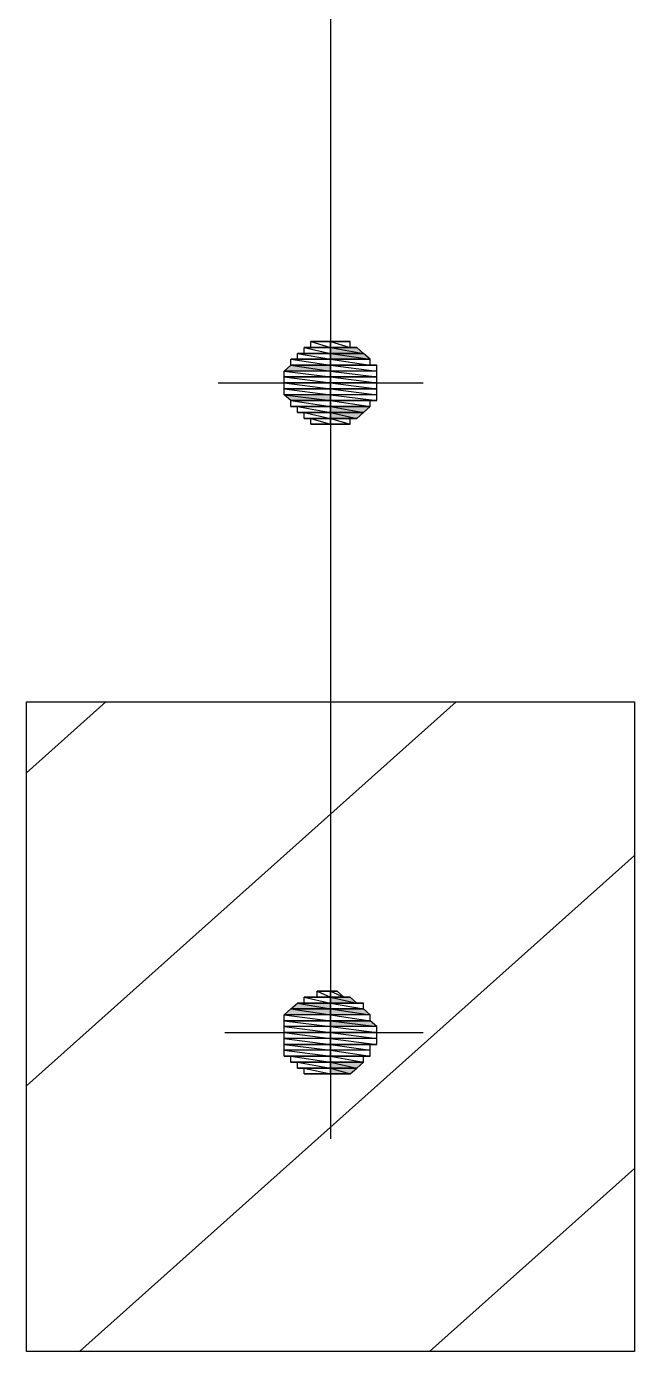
# Model space of a CAD drawing. Header units: millimetres. Extents: x -222 to 619, y -24 to 570.
# Drawn here: x 343.58 to 347.33, y -1.17 to 7 of the extents above; entities that cross this region are included whole.
import ezdxf

# ---------------------------------------------------------------- set-up
doc = ezdxf.new("R2010")
doc.units = ezdxf.units.MM

# ---------------------------------------------------------------- blocks, each defined once
blk = doc.blocks.new('0_TCM_4503_AIVD_AD_NOTE_BLOCK-43704914-58349')
at = {"linetype": 'Continuous'}
for points in [[(345.4574, 5.021), (345.6611, 4.9846), (345.6203, 5.021)], [(345.4574, 4.9846), (345.6611, 4.9846), (345.4574, 5.021)], [(345.4574, 4.9846), (345.7018, 4.9482), (345.6611, 4.9846)], [(345.4574, 4.9482), (345.7018, 4.9482), (345.4574, 4.9846)], [(345.1721, 4.8754), (345.4574, 4.8754), (345.2129, 4.9118)], [(345.2129, 4.9118), (345.4574, 4.8754), (345.4574, 4.9118)], [(345.1721, 4.7299), (345.4574, 4.6935), (345.4574, 4.7299)], [(345.2129, 4.6935), (345.4574, 4.6935), (345.1721, 4.7299)], [(345.4574, 4.6571), (345.6611, 4.6207), (345.7018, 4.6571)], [(345.4574, 4.6207), (345.6611, 4.6207), (345.4574, 4.6571)], [(345.4574, 4.6207), (345.6203, 4.5843), (345.6611, 4.6207)], [(345.4574, 4.5843), (345.6203, 4.5843), (345.4574, 4.6207)], [(345.2129, 0.9454), (345.4574, 0.9454), (345.2536, 0.9818)], [(345.2536, 0.9818), (345.4574, 0.9454), (345.4574, 0.9818)], [(345.4574, 1.0182), (345.6203, 0.9818), (345.5796, 1.0182)], [(345.4574, 0.9818), (345.6203, 0.9818), (345.4574, 1.0182)], [(345.1721, 0.909), (345.4574, 0.909), (345.2129, 0.9454)], [(345.2129, 0.9454), (345.4574, 0.909), (345.4574, 0.9454)], [(345.4574, 0.9454), (345.7018, 0.909), (345.6611, 0.9454)], [(345.4574, 0.909), (345.7018, 0.909), (345.4574, 0.9454)], [(345.4574, 0.8726), (345.7426, 0.8363), (345.7018, 0.8726)], [(345.4574, 0.8363), (345.7426, 0.8363), (345.4574, 0.8726)], [(345.4574, 0.6179), (345.6203, 0.5815), (345.6611, 0.6179)], [(345.4574, 0.5815), (345.6203, 0.5815), (345.4574, 0.6179)], [(345.4574, 0.5815), (345.5796, 0.5451), (345.6203, 0.5815)], [(345.4574, 0.5451), (345.5796, 0.5451), (345.4574, 0.5815)]]:
    blk.add_hatch(color=7, dxfattribs=at).paths.add_polyline_path(points)
at = {"color": 7, "linetype": 'Continuous'}
for p, q in [((345.4574, 13.4633), (345.4574, 0.1449)), ((345.2944, 4.9846), (345.2536, 4.9846)), ((345.2536, 4.9846), (345.4574, 4.9846)), ((345.4574, 4.9846), (345.2536, 4.9846)), ((345.2536, 4.9846), (345.4574, 4.9482)), ((345.2536, 4.9846), (345.4574, 4.9482)), ((345.2536, 4.9482), (345.2536, 4.9846)), ((345.3351, 5.021), (345.2944, 5.021)), ((345.2944, 5.021), (345.4574, 5.021)), ((345.4574, 5.021), (345.2944, 5.021)), ((345.2944, 5.021), (345.4574, 4.9846)), ((345.2944, 5.021), (345.4574, 4.9846)), ((345.2944, 4.9846), (345.2944, 5.021)), ((345.4574, 4.9846), (345.2944, 4.9846)), ((345.4574, 4.9846), (345.2944, 4.9846)), ((345.2944, 4.9846), (345.4574, 4.9846)), ((345.4574, 4.9846), (345.2944, 4.9846)), ((345.4574, 5.0574), (345.3351, 5.0574)), ((345.3351, 5.0574), (345.3759, 5.0574)), ((345.4574, 5.0574), (345.3351, 5.0574)), ((345.3351, 5.0574), (345.4574, 5.021)), ((345.3351, 5.0574), (345.4574, 5.021)), ((345.3351, 5.021), (345.3351, 5.0574)), ((345.4574, 5.021), (345.3351, 5.021)), ((345.4574, 5.021), (345.3351, 5.021)), ((345.3351, 5.021), (345.4574, 5.021)), ((345.4574, 5.021), (345.3351, 5.021)), ((345.4166, 5.0574), (345.3759, 5.0574)), ((345.3759, 5.0574), (345.4574, 5.0574)), ((345.4574, 5.0574), (345.3759, 5.0574)), ((345.3759, 5.0574), (345.4574, 5.0574)), ((345.3759, 5.0574), (345.4574, 5.0574)), ((345.4166, 5.0574), (345.4574, 5.0574)), ((345.4574, 5.0574), (345.4166, 5.0574)), ((345.4166, 5.0574), (345.4574, 5.0574)), ((345.4574, 5.0574), (345.4166, 5.0574)), ((345.4574, 5.0574), (345.4166, 5.0574)), ((345.4166, 5.0574), (345.4574, 5.0574)), ((345.4574, 5.0574), (345.4166, 5.0574)), ((345.4166, 5.0574), (345.4574, 5.0574)), ((345.4574, 5.0574), (345.4166, 5.0574)), ((345.4574, 5.0574), (345.4981, 5.0574)), ((345.4981, 5.0574), (345.4574, 5.0574)), ((345.5389, 5.0574), (345.4574, 5.0574)), ((345.4574, 5.0574), (345.5389, 5.0574)), ((345.4574, 5.0574), (345.5389, 5.0574)), ((345.5389, 5.0574), (345.4574, 5.0574)), ((345.5389, 5.0574), (345.4574, 5.0574)), ((345.4574, 5.0574), (345.5389, 5.0574)), ((345.5389, 5.0574), (345.4574, 5.0574)), ((345.4574, 5.0574), (345.4981, 5.0574)), ((345.5796, 5.0574), (345.4574, 5.0574)), ((345.4574, 5.0574), (345.5796, 5.0574)), ((345.5796, 5.0574), (345.4574, 5.0574)), ((345.4574, 5.0574), (345.5389, 5.0574)), ((345.5796, 5.0574), (345.4574, 5.0574)), ((345.4574, 5.0574), (345.5796, 5.021)), ((345.4574, 5.0574), (345.5796, 5.021)), ((345.4574, 5.021), (345.4574, 5.0574)), ((345.4574, 5.021), (345.4574, 5.0574)), ((345.5796, 5.021), (345.4574, 5.021)), ((345.6203, 5.021), (345.4574, 5.021)), ((345.4574, 5.021), (345.6203, 5.021)), ((345.6203, 5.021), (345.4574, 5.021)), ((345.4574, 5.021), (345.5796, 5.021)), ((345.6203, 5.021), (345.4574, 5.021)), ((345.4574, 5.021), (345.6611, 4.9846)), ((345.4574, 5.021), (345.6611, 4.9846)), ((345.4574, 4.9846), (345.4574, 5.021)), ((345.4574, 4.9846), (345.4574, 5.021)), ((345.6611, 4.9846), (345.4574, 4.9846)), ((345.6611, 4.9846), (345.4574, 4.9846)), ((345.4574, 4.9846), (345.6611, 4.9846)), ((345.4574, 4.9846), (345.6611, 4.9846)), ((345.6611, 4.9846), (345.4574, 4.9846)), ((345.6611, 4.9846), (345.4574, 4.9846)), ((345.4574, 4.9846), (345.7018, 4.9482)), ((345.4574, 4.9846), (345.7018, 4.9482)), ((345.4574, 4.9482), (345.4574, 4.9846)), ((345.4574, 4.9482), (345.4574, 4.9846)), ((345.4981, 5.0574), (345.5389, 5.0574)), ((345.5389, 5.0574), (345.5796, 5.0574)), ((345.5796, 5.021), (345.5796, 5.0574)), ((345.5796, 5.021), (345.6203, 5.021)), ((345.6611, 4.9846), (345.6203, 5.021)), ((345.7018, 4.9482), (345.6611, 4.9846)), ((345.1721, 4.8754), (345.2129, 4.9118)), ((345.2536, 4.9482), (345.2129, 4.9482)), ((345.2129, 4.9482), (345.4574, 4.9482)), ((345.4574, 4.9482), (345.2129, 4.9482)), ((345.2129, 4.9482), (345.4574, 4.9118)), ((345.2129, 4.9482), (345.4574, 4.9118)), ((345.2129, 4.9118), (345.2129, 4.9482)), ((345.4574, 4.9118), (345.2129, 4.9118)), ((345.4574, 4.9118), (345.2129, 4.9118)), ((345.2129, 4.9118), (345.4574, 4.9118)), ((345.2129, 4.9118), (345.4574, 4.9118)), ((345.4574, 4.9118), (345.2129, 4.9118)), ((345.4574, 4.9118), (345.2129, 4.9118)), ((345.2129, 4.9118), (345.4574, 4.8754)), ((345.2129, 4.9118), (345.4574, 4.8754)), ((345.4574, 4.9482), (345.2536, 4.9482)), ((345.4574, 4.9482), (345.2536, 4.9482)), ((345.2536, 4.9482), (345.4574, 4.9482)), ((345.4574, 4.9482), (345.2536, 4.9482)), ((345.7018, 4.9482), (345.4574, 4.9482)), ((345.7018, 4.9482), (345.4574, 4.9482)), ((345.4574, 4.9482), (345.7018, 4.9482)), ((345.4574, 4.9482), (345.7018, 4.9482)), ((345.7018, 4.9482), (345.4574, 4.9482)), ((345.7018, 4.9482), (345.4574, 4.9482)), ((345.4574, 4.9482), (345.7018, 4.9118)), ((345.4574, 4.9482), (345.7018, 4.9118)), ((345.4574, 4.9118), (345.4574, 4.9482)), ((345.4574, 4.9118), (345.4574, 4.9482)), ((345.7018, 4.9118), (345.4574, 4.9118)), ((345.7426, 4.9118), (345.4574, 4.9118)), ((345.4574, 4.9118), (345.7426, 4.9118)), ((345.7426, 4.9118), (345.4574, 4.9118)), ((345.4574, 4.9118), (345.7018, 4.9118)), ((345.7426, 4.9118), (345.4574, 4.9118)), ((345.4574, 4.9118), (345.7426, 4.8754)), ((345.4574, 4.9118), (345.7426, 4.8754)), ((345.4574, 4.8754), (345.4574, 4.9118)), ((345.4574, 4.8754), (345.4574, 4.9118)), ((345.7018, 4.9118), (345.7018, 4.9482)), ((345.7018, 4.9118), (345.7426, 4.9118)), ((345.7426, 4.8754), (345.7426, 4.9118)), ((345.4574, 4.8754), (345.1721, 4.8754)), ((345.4574, 4.8754), (345.1721, 4.8754)), ((345.1721, 4.8754), (345.4574, 4.8391)), ((345.1721, 4.8754), (345.4574, 4.8391)), ((345.1721, 4.8391), (345.1721, 4.8754)), ((345.4574, 4.8391), (345.1721, 4.8391)), ((345.1721, 4.8391), (345.4574, 4.8027)), ((345.1721, 4.8391), (345.4574, 4.8027)), ((345.1721, 4.8027), (345.1721, 4.8391)), ((345.4574, 4.8391), (345.1721, 4.8391)), ((345.4574, 4.8391), (345.1721, 4.8391)), ((345.1721, 4.8391), (345.4574, 4.8391)), ((345.1721, 4.8391), (345.4574, 4.8391)), ((345.4574, 4.8391), (345.1721, 4.8391)), ((345.7426, 4.8754), (345.4574, 4.8754)), ((345.7426, 4.8754), (345.4574, 4.8754)), ((345.4574, 4.8754), (345.7426, 4.8391)), ((345.4574, 4.8754), (345.7426, 4.8391)), ((345.4574, 4.8391), (345.4574, 4.8754)), ((345.4574, 4.8391), (345.4574, 4.8754)), ((345.4574, 4.8027), (345.4574, 4.8391)), ((345.7426, 4.8391), (345.4574, 4.8391)), ((345.7426, 4.8391), (345.4574, 4.8391)), ((345.4574, 4.8391), (345.7426, 4.8391)), ((345.4574, 4.8391), (345.7426, 4.8391)), ((345.7426, 4.8391), (345.4574, 4.8391)), ((345.7426, 4.8391), (345.4574, 4.8391)), ((345.4574, 4.8391), (345.7426, 4.8027)), ((345.4574, 4.8391), (345.7426, 4.8027)), ((345.4574, 4.8027), (345.4574, 4.8391)), ((345.7426, 4.8391), (345.7426, 4.8754)), ((345.7426, 4.8027), (345.7426, 4.8391)), ((344.7647, 4.8027), (346.0278, 4.8027)), ((345.4574, 4.8027), (345.1721, 4.8027)), ((345.4574, 4.8027), (345.1721, 4.8027)), ((345.1721, 4.8027), (345.4574, 4.7663)), ((345.1721, 4.8027), (345.4574, 4.7663)), ((345.1721, 4.7663), (345.1721, 4.8027)), ((345.4574, 4.7663), (345.1721, 4.7663)), ((345.4574, 4.7663), (345.1721, 4.7663)), ((345.1721, 4.7663), (345.4574, 4.7663)), ((345.1721, 4.7663), (345.4574, 4.7663)), ((345.4574, 4.7663), (345.1721, 4.7663)), ((345.4574, 4.7663), (345.1721, 4.7663)), ((345.1721, 4.7663), (345.4574, 4.7299)), ((345.1721, 4.7663), (345.4574, 4.7299)), ((345.1721, 4.7299), (345.1721, 4.7663)), ((345.4574, 4.7663), (345.4574, 4.8027)), ((345.7426, 4.8027), (345.4574, 4.8027)), ((345.7426, 4.8027), (345.4574, 4.8027)), ((345.4574, 4.8027), (345.7426, 4.7663)), ((345.4574, 4.8027), (345.7426, 4.7663)), ((345.4574, 4.7663), (345.4574, 4.8027)), ((345.4574, 4.7299), (345.4574, 4.7663)), ((345.7426, 4.7663), (345.4574, 4.7663)), ((345.7426, 4.7663), (345.4574, 4.7663)), ((345.4574, 4.7663), (345.7426, 4.7663)), ((345.4574, 4.7663), (345.7426, 4.7663)), ((345.7426, 4.7663), (345.4574, 4.7663)), ((345.7426, 4.7663), (345.4574, 4.7663)), ((345.4574, 4.7663), (345.7426, 4.7299)), ((345.4574, 4.7663), (345.7426, 4.7299)), ((345.4574, 4.7299), (345.4574, 4.7663)), ((345.7426, 4.7663), (345.7426, 4.8027)), ((345.7426, 4.7299), (345.7426, 4.7663)), ((345.4574, 4.7299), (345.1721, 4.7299)), ((345.4574, 4.7299), (345.1721, 4.7299)), ((345.1721, 4.7299), (345.4574, 4.6935)), ((345.1721, 4.7299), (345.4574, 4.6935)), ((345.2129, 4.6935), (345.1721, 4.7299)), ((345.4574, 4.6935), (345.2129, 4.6935)), ((345.4574, 4.6935), (345.2129, 4.6935)), ((345.2129, 4.6935), (345.4574, 4.6935)), ((345.2129, 4.6935), (345.4574, 4.6935)), ((345.4574, 4.6935), (345.2129, 4.6935)), ((345.4574, 4.6935), (345.2129, 4.6935)), ((345.2129, 4.6935), (345.4574, 4.6571)), ((345.2129, 4.6935), (345.4574, 4.6571)), ((345.2129, 4.6571), (345.2129, 4.6935)), ((345.4574, 4.6571), (345.2129, 4.6571)), ((345.4574, 4.6571), (345.2129, 4.6571)), ((345.2129, 4.6571), (345.2536, 4.6571)), ((345.2129, 4.6571), (345.4574, 4.6571)), ((345.4574, 4.6571), (345.2129, 4.6571)), ((345.2536, 4.6571), (345.4574, 4.6571)), ((345.4574, 4.6571), (345.2536, 4.6571)), ((345.2536, 4.6571), (345.4574, 4.6207)), ((345.2536, 4.6571), (345.4574, 4.6207)), ((345.2536, 4.6207), (345.2536, 4.6571)), ((345.4574, 4.6935), (345.4574, 4.7299)), ((345.7426, 4.7299), (345.4574, 4.7299)), ((345.7426, 4.7299), (345.4574, 4.7299)), ((345.4574, 4.7299), (345.7426, 4.6935)), ((345.4574, 4.7299), (345.7426, 4.6935)), ((345.4574, 4.6935), (345.4574, 4.7299)), ((345.4574, 4.6571), (345.4574, 4.6935)), ((345.7426, 4.6935), (345.4574, 4.6935)), ((345.7018, 4.6935), (345.4574, 4.6935)), ((345.4574, 4.6935), (345.7018, 4.6935)), ((345.7018, 4.6935), (345.4574, 4.6935)), ((345.4574, 4.6935), (345.7426, 4.6935)), ((345.7018, 4.6935), (345.4574, 4.6935)), ((345.4574, 4.6935), (345.7018, 4.6571)), ((345.4574, 4.6935), (345.7018, 4.6571)), ((345.4574, 4.6571), (345.4574, 4.6935)), ((345.4574, 4.6207), (345.4574, 4.6571)), ((345.7018, 4.6571), (345.4574, 4.6571)), ((345.7018, 4.6571), (345.4574, 4.6571)), ((345.4574, 4.6571), (345.7018, 4.6571)), ((345.4574, 4.6571), (345.7018, 4.6571)), ((345.7018, 4.6571), (345.4574, 4.6571)), ((345.7018, 4.6571), (345.4574, 4.6571)), ((345.4574, 4.6571), (345.6611, 4.6207)), ((345.4574, 4.6571), (345.6611, 4.6207)), ((345.4574, 4.6207), (345.4574, 4.6571)), ((345.6611, 4.6207), (345.7018, 4.6571)), ((345.7426, 4.6935), (345.7018, 4.6935)), ((345.7018, 4.6571), (345.7018, 4.6935)), ((345.7426, 4.6935), (345.7426, 4.7299)), ((345.4574, 4.6207), (345.2536, 4.6207)), ((345.4574, 4.6207), (345.2536, 4.6207)), ((345.2536, 4.6207), (345.2944, 4.6207)), ((345.2536, 4.6207), (345.4574, 4.6207)), ((345.4574, 4.6207), (345.2536, 4.6207)), ((345.2944, 4.6207), (345.4574, 4.6207)), ((345.4574, 4.6207), (345.2944, 4.6207)), ((345.2944, 4.6207), (345.4574, 4.5843)), ((345.2944, 4.6207), (345.4574, 4.5843)), ((345.2944, 4.5843), (345.2944, 4.6207)), ((345.4574, 4.5843), (345.2944, 4.5843)), ((345.4574, 4.5843), (345.2944, 4.5843)), ((345.2944, 4.5843), (345.3351, 4.5843)), ((345.2944, 4.5843), (345.4574, 4.5843)), ((345.4574, 4.5843), (345.2944, 4.5843)), ((345.3351, 4.5843), (345.4574, 4.5843)), ((345.4574, 4.5843), (345.3351, 4.5843)), ((345.3351, 4.5843), (345.4574, 4.5479)), ((345.3351, 4.5843), (345.4574, 4.5479)), ((345.3351, 4.5479), (345.3351, 4.5843)), ((345.4574, 4.5843), (345.4574, 4.6207)), ((345.6611, 4.6207), (345.4574, 4.6207)), ((345.6611, 4.6207), (345.4574, 4.6207)), ((345.4574, 4.6207), (345.6611, 4.6207)), ((345.4574, 4.6207), (345.6611, 4.6207)), ((345.6611, 4.6207), (345.4574, 4.6207)), ((345.6611, 4.6207), (345.4574, 4.6207)), ((345.4574, 4.6207), (345.6203, 4.5843)), ((345.4574, 4.6207), (345.6203, 4.5843)), ((345.4574, 4.5843), (345.4574, 4.6207)), ((345.4574, 4.5479), (345.4574, 4.5843)), ((345.6203, 4.5843), (345.4574, 4.5843)), ((345.5796, 4.5843), (345.4574, 4.5843)), ((345.4574, 4.5843), (345.5796, 4.5843)), ((345.5796, 4.5843), (345.4574, 4.5843)), ((345.4574, 4.5843), (345.6203, 4.5843)), ((345.5796, 4.5843), (345.4574, 4.5843)), ((345.4574, 4.5843), (345.5796, 4.5479)), ((345.4574, 4.5843), (345.5796, 4.5479)), ((345.4574, 4.5479), (345.4574, 4.5843)), ((345.6203, 4.5843), (345.5796, 4.5843)), ((345.5796, 4.5479), (345.5796, 4.5843)), ((345.6203, 4.5843), (345.6611, 4.6207)), ((345.4574, 4.5479), (345.3351, 4.5479)), ((345.4574, 4.5479), (345.3351, 4.5479)), ((345.3351, 4.5479), (345.3759, 4.5479)), ((345.3351, 4.5479), (345.4574, 4.5479)), ((345.4574, 4.5479), (345.3351, 4.5479)), ((345.3759, 4.5479), (345.4574, 4.5479)), ((345.4574, 4.5479), (345.3759, 4.5479)), ((345.3759, 4.5479), (345.4574, 4.5479)), ((345.3759, 4.5479), (345.4574, 4.5479)), ((345.4166, 4.5479), (345.3759, 4.5479)), ((345.4574, 4.5479), (345.4166, 4.5479)), ((345.4574, 4.5479), (345.4166, 4.5479)), ((345.4166, 4.5479), (345.4574, 4.5479)), ((345.4166, 4.5479), (345.4574, 4.5479)), ((345.4574, 4.5479), (345.4166, 4.5479)), ((345.4574, 4.5479), (345.4166, 4.5479)), ((345.4166, 4.5479), (345.4574, 4.5479)), ((345.5796, 4.5479), (345.4574, 4.5479)), ((345.5389, 4.5479), (345.4574, 4.5479)), ((345.4574, 4.5479), (345.5389, 4.5479)), ((345.4574, 4.5479), (345.5389, 4.5479)), ((345.5389, 4.5479), (345.4574, 4.5479)), ((345.5389, 4.5479), (345.4574, 4.5479)), ((345.4574, 4.5479), (345.5389, 4.5479)), ((345.5389, 4.5479), (345.4574, 4.5479)), ((345.4574, 4.5479), (345.5796, 4.5479)), ((345.4574, 4.5479), (345.4981, 4.5479)), ((345.4981, 4.5479), (345.4574, 4.5479)), ((345.4981, 4.5479), (345.4574, 4.5479)), ((345.4574, 4.5479), (345.4981, 4.5479)), ((345.4981, 4.5479), (345.4574, 4.5479)), ((345.4574, 4.5479), (345.5389, 4.5479)), ((345.5389, 4.5479), (345.4981, 4.5479)), ((345.5796, 4.5479), (345.5389, 4.5479)), ((343.5831, 0.4724), (346.2315, 2.8377)), ((343.5831, -1.1651), (343.5831, 2.8377)), ((343.5831, 2.8377), (347.3317, 2.8377)), ((343.5831, 2.401), (344.072, 2.8377)), ((347.3317, 2.8377), (347.3317, -1.1651)), ((343.909, -1.1651), (347.3317, 1.8915)), ((345.2129, 0.9454), (345.2536, 0.9818)), ((345.2944, 0.9818), (345.2536, 0.9818)), ((345.2536, 0.9818), (345.4574, 0.9818)), ((345.4574, 0.9818), (345.2536, 0.9818)), ((345.2536, 0.9818), (345.4574, 0.9818)), ((345.4574, 0.9818), (345.2536, 0.9818)), ((345.2536, 0.9818), (345.4574, 0.9818)), ((345.4574, 0.9818), (345.2536, 0.9818)), ((345.2536, 0.9818), (345.4574, 0.9454)), ((345.2536, 0.9818), (345.4574, 0.9454)), ((345.4574, 1.0182), (345.2944, 1.0182)), ((345.2944, 1.0182), (345.3351, 1.0182)), ((345.4574, 1.0182), (345.2944, 1.0182)), ((345.2944, 1.0182), (345.4574, 0.9818)), ((345.2944, 1.0182), (345.4574, 0.9818)), ((345.2944, 0.9818), (345.2944, 1.0182)), ((345.4574, 0.9818), (345.2944, 0.9818)), ((345.4574, 0.9818), (345.2944, 0.9818)), ((345.2944, 0.9818), (345.4574, 0.9818)), ((345.4574, 0.9818), (345.2944, 0.9818)), ((345.3759, 1.0182), (345.3351, 1.0182)), ((345.3351, 1.0182), (345.4574, 1.0182)), ((345.4574, 1.0182), (345.3351, 1.0182)), ((345.3351, 1.0182), (345.4574, 1.0182)), ((345.3351, 1.0182), (345.4574, 1.0182)), ((345.4574, 1.0546), (345.3759, 1.0546)), ((345.3759, 1.0546), (345.4166, 1.0546)), ((345.4574, 1.0546), (345.3759, 1.0546)), ((345.3759, 1.0546), (345.4574, 1.0182)), ((345.3759, 1.0546), (345.4574, 1.0182)), ((345.3759, 1.0182), (345.3759, 1.0546)), ((345.4574, 1.0182), (345.3759, 1.0182)), ((345.4574, 1.0182), (345.3759, 1.0182)), ((345.3759, 1.0182), (345.4574, 1.0182)), ((345.4574, 1.0182), (345.3759, 1.0182)), ((345.4166, 1.0546), (345.4574, 1.0546)), ((345.4574, 1.0546), (345.4166, 1.0546)), ((345.4166, 1.0546), (345.4574, 1.0546)), ((345.4166, 1.0546), (345.4574, 1.0546)), ((345.4574, 1.0546), (345.4166, 1.0546)), ((345.4574, 1.0182), (345.4574, 1.0546)), ((345.4574, 1.0546), (345.4981, 1.0546)), ((345.4981, 1.0546), (345.4574, 1.0546)), ((345.4981, 1.0546), (345.4574, 1.0546)), ((345.4574, 1.0546), (345.4981, 1.0546)), ((345.4981, 1.0546), (345.4574, 1.0546)), ((345.4574, 1.0546), (345.5389, 1.0182)), ((345.4574, 1.0546), (345.5389, 1.0182)), ((345.4574, 1.0182), (345.4574, 1.0546)), ((345.4574, 0.9818), (345.4574, 1.0182)), ((345.5389, 1.0182), (345.4574, 1.0182)), ((345.5389, 1.0182), (345.4574, 1.0182)), ((345.4574, 1.0182), (345.5389, 1.0182)), ((345.4574, 1.0182), (345.5389, 1.0182)), ((345.5389, 1.0182), (345.4574, 1.0182)), ((345.5796, 1.0182), (345.4574, 1.0182)), ((345.4574, 1.0182), (345.5796, 1.0182)), ((345.5796, 1.0182), (345.4574, 1.0182)), ((345.4574, 1.0182), (345.5389, 1.0182)), ((345.5796, 1.0182), (345.4574, 1.0182)), ((345.4574, 1.0182), (345.6203, 0.9818)), ((345.4574, 1.0182), (345.6203, 0.9818)), ((345.4574, 0.9818), (345.4574, 1.0182)), ((345.4574, 0.9454), (345.4574, 0.9818)), ((345.6203, 0.9818), (345.4574, 0.9818)), ((345.6203, 0.9818), (345.4574, 0.9818)), ((345.4574, 0.9818), (345.6203, 0.9818)), ((345.4574, 0.9818), (345.6203, 0.9818)), ((345.6203, 0.9818), (345.4574, 0.9818)), ((345.6611, 0.9818), (345.4574, 0.9818)), ((345.4574, 0.9818), (345.6611, 0.9818)), ((345.6611, 0.9818), (345.4574, 0.9818)), ((345.4574, 0.9818), (345.6203, 0.9818)), ((345.6611, 0.9818), (345.4574, 0.9818)), ((345.4574, 0.9818), (345.6611, 0.9454)), ((345.4574, 0.9818), (345.6611, 0.9454)), ((345.4574, 0.9454), (345.4574, 0.9818)), ((345.5389, 1.0182), (345.4981, 1.0546)), ((345.5389, 1.0182), (345.5796, 1.0182)), ((345.6203, 0.9818), (345.5796, 1.0182)), ((345.6203, 0.9818), (345.6611, 0.9818)), ((345.6611, 0.9454), (345.6611, 0.9818)), ((345.1721, 0.909), (345.2129, 0.9454)), ((345.4574, 0.909), (345.1721, 0.909)), ((345.4574, 0.909), (345.1721, 0.909)), ((345.1721, 0.909), (345.4574, 0.8726)), ((345.1721, 0.909), (345.4574, 0.8726)), ((345.1721, 0.8726), (345.1721, 0.909)), ((345.4574, 0.9454), (345.2129, 0.9454)), ((345.4574, 0.9454), (345.2129, 0.9454)), ((345.2129, 0.9454), (345.4574, 0.9454)), ((345.2129, 0.9454), (345.4574, 0.9454)), ((345.4574, 0.9454), (345.2129, 0.9454)), ((345.4574, 0.9454), (345.2129, 0.9454)), ((345.2129, 0.9454), (345.4574, 0.909)), ((345.2129, 0.9454), (345.4574, 0.909)), ((345.4574, 0.909), (345.4574, 0.9454)), ((345.6611, 0.9454), (345.4574, 0.9454)), ((345.6611, 0.9454), (345.4574, 0.9454)), ((345.4574, 0.9454), (345.6611, 0.9454)), ((345.4574, 0.9454), (345.6611, 0.9454)), ((345.6611, 0.9454), (345.4574, 0.9454)), ((345.6611, 0.9454), (345.4574, 0.9454)), ((345.4574, 0.9454), (345.7018, 0.909)), ((345.4574, 0.9454), (345.7018, 0.909)), ((345.4574, 0.909), (345.4574, 0.9454)), ((345.4574, 0.8726), (345.4574, 0.909)), ((345.7018, 0.909), (345.4574, 0.909)), ((345.7018, 0.909), (345.4574, 0.909)), ((345.4574, 0.909), (345.7018, 0.8726)), ((345.4574, 0.909), (345.7018, 0.8726)), ((345.4574, 0.8726), (345.4574, 0.909)), ((345.7018, 0.909), (345.6611, 0.9454)), ((345.7018, 0.8726), (345.7018, 0.909)), ((345.4574, 0.8726), (345.1721, 0.8726)), ((345.4574, 0.8726), (345.1721, 0.8726)), ((345.1721, 0.8726), (345.4574, 0.8726)), ((345.1721, 0.8726), (345.4574, 0.8726)), ((345.4574, 0.8726), (345.1721, 0.8726)), ((345.4574, 0.8726), (345.1721, 0.8726)), ((345.1721, 0.8726), (345.4574, 0.8363)), ((345.1721, 0.8726), (345.4574, 0.8363)), ((345.1721, 0.8363), (345.1721, 0.8726)), ((345.4574, 0.8363), (345.1721, 0.8363)), ((345.4574, 0.8363), (345.1721, 0.8363)), ((345.1721, 0.8363), (345.4574, 0.7999)), ((345.1721, 0.8363), (345.4574, 0.7999)), ((345.1721, 0.7999), (345.1721, 0.8363)), ((345.4574, 0.8363), (345.4574, 0.8726)), ((345.7018, 0.8726), (345.4574, 0.8726)), ((345.7018, 0.8726), (345.4574, 0.8726)), ((345.4574, 0.8726), (345.7018, 0.8726)), ((345.4574, 0.8726), (345.7018, 0.8726)), ((345.7018, 0.8726), (345.4574, 0.8726)), ((345.7018, 0.8726), (345.4574, 0.8726)), ((345.4574, 0.8726), (345.7426, 0.8363)), ((345.4574, 0.8726), (345.7426, 0.8363)), ((345.4574, 0.8363), (345.4574, 0.8726)), ((345.4574, 0.7999), (345.4574, 0.8363)), ((345.7426, 0.8363), (345.4574, 0.8363)), ((345.7426, 0.8363), (345.4574, 0.8363)), ((345.4574, 0.8363), (345.7426, 0.7999)), ((345.4574, 0.8363), (345.7426, 0.7999)), ((345.4574, 0.7999), (345.4574, 0.8363)), ((345.7426, 0.8363), (345.7018, 0.8726)), ((345.7426, 0.7999), (345.7426, 0.8363)), ((344.8054, 0.7999), (346.0278, 0.7999)), ((345.4574, 0.7999), (345.1721, 0.7999)), ((345.4574, 0.7999), (345.1721, 0.7999)), ((345.1721, 0.7999), (345.4574, 0.7999)), ((345.1721, 0.7999), (345.4574, 0.7999)), ((345.4574, 0.7999), (345.1721, 0.7999)), ((345.4574, 0.7999), (345.1721, 0.7999)), ((345.1721, 0.7999), (345.4574, 0.7635)), ((345.1721, 0.7999), (345.4574, 0.7635)), ((345.1721, 0.7635), (345.1721, 0.7999)), ((345.4574, 0.7635), (345.1721, 0.7635)), ((345.4574, 0.7635), (345.1721, 0.7635)), ((345.1721, 0.7635), (345.4574, 0.7271)), ((345.1721, 0.7635), (345.4574, 0.7271)), ((345.1721, 0.7271), (345.1721, 0.7635)), ((345.4574, 0.7635), (345.4574, 0.7999)), ((345.7426, 0.7999), (345.4574, 0.7999)), ((345.7426, 0.7999), (345.4574, 0.7999)), ((345.4574, 0.7999), (345.7426, 0.7999)), ((345.4574, 0.7999), (345.7426, 0.7999)), ((345.7426, 0.7999), (345.4574, 0.7999)), ((345.7426, 0.7999), (345.4574, 0.7999)), ((345.4574, 0.7999), (345.7426, 0.7635)), ((345.4574, 0.7999), (345.7426, 0.7635)), ((345.4574, 0.7635), (345.4574, 0.7999)), ((345.4574, 0.7271), (345.4574, 0.7635)), ((345.7426, 0.7635), (345.4574, 0.7635)), ((345.7426, 0.7635), (345.4574, 0.7635)), ((345.4574, 0.7635), (345.7426, 0.7271)), ((345.4574, 0.7635), (345.7426, 0.7271)), ((345.4574, 0.7271), (345.4574, 0.7635)), ((345.7426, 0.7635), (345.7426, 0.7999)), ((345.7426, 0.7271), (345.7426, 0.7635)), ((345.4574, 0.7271), (345.1721, 0.7271)), ((345.4574, 0.7271), (345.1721, 0.7271)), ((345.1721, 0.7271), (345.4574, 0.7271)), ((345.1721, 0.7271), (345.4574, 0.7271)), ((345.4574, 0.7271), (345.1721, 0.7271)), ((345.4574, 0.7271), (345.1721, 0.7271)), ((345.1721, 0.7271), (345.4574, 0.6907)), ((345.1721, 0.7271), (345.4574, 0.6907)), ((345.1721, 0.6907), (345.1721, 0.7271)), ((345.4574, 0.6907), (345.1721, 0.6907)), ((345.4574, 0.6907), (345.1721, 0.6907)), ((345.1721, 0.6907), (345.4574, 0.6543)), ((345.1721, 0.6907), (345.4574, 0.6543)), ((345.1721, 0.6543), (345.1721, 0.6907)), ((345.4574, 0.6543), (345.1721, 0.6543)), ((345.4574, 0.6543), (345.1721, 0.6543)), ((345.1721, 0.6543), (345.2129, 0.6543)), ((345.1721, 0.6543), (345.4574, 0.6543)), ((345.4574, 0.6543), (345.1721, 0.6543)), ((345.2129, 0.6543), (345.4574, 0.6543)), ((345.4574, 0.6543), (345.2129, 0.6543)), ((345.2129, 0.6543), (345.4574, 0.6179)), ((345.2129, 0.6543), (345.4574, 0.6179)), ((345.2129, 0.6179), (345.2129, 0.6543)), ((345.4574, 0.6907), (345.4574, 0.7271)), ((345.7426, 0.7271), (345.4574, 0.7271)), ((345.7018, 0.7271), (345.4574, 0.7271)), ((345.4574, 0.7271), (345.7018, 0.7271)), ((345.7018, 0.7271), (345.4574, 0.7271)), ((345.4574, 0.7271), (345.7426, 0.7271)), ((345.7018, 0.7271), (345.4574, 0.7271)), ((345.4574, 0.7271), (345.7018, 0.6907)), ((345.4574, 0.7271), (345.7018, 0.6907)), ((345.4574, 0.6907), (345.4574, 0.7271)), ((345.4574, 0.6543), (345.4574, 0.6907)), ((345.7018, 0.6907), (345.4574, 0.6907)), ((345.7018, 0.6907), (345.4574, 0.6907)), ((345.4574, 0.6907), (345.7018, 0.6543)), ((345.4574, 0.6907), (345.7018, 0.6543)), ((345.4574, 0.6543), (345.4574, 0.6907)), ((345.6611, 0.6543), (345.4574, 0.6543)), ((345.4574, 0.6543), (345.6611, 0.6179)), ((345.4574, 0.6543), (345.6611, 0.6179)), ((345.4574, 0.6179), (345.4574, 0.6543)), ((345.4574, 0.6179), (345.4574, 0.6543)), ((345.7018, 0.6543), (345.4574, 0.6543)), ((345.6611, 0.6543), (345.4574, 0.6543)), ((345.4574, 0.6543), (345.6611, 0.6543)), ((345.6611, 0.6543), (345.4574, 0.6543)), ((345.4574, 0.6543), (345.7018, 0.6543)), ((345.6611, 0.6179), (345.6611, 0.6543)), ((345.7018, 0.6543), (345.6611, 0.6543)), ((345.7426, 0.7271), (345.7018, 0.7271)), ((345.7018, 0.6907), (345.7018, 0.7271)), ((345.7018, 0.6543), (345.7018, 0.6907)), ((345.4574, 0.6179), (345.2129, 0.6179)), ((345.4574, 0.6179), (345.2129, 0.6179)), ((345.2129, 0.6179), (345.2536, 0.6179)), ((345.2129, 0.6179), (345.4574, 0.6179)), ((345.4574, 0.6179), (345.2129, 0.6179)), ((345.2536, 0.6179), (345.4574, 0.6179)), ((345.4574, 0.6179), (345.2536, 0.6179)), ((345.2536, 0.6179), (345.4574, 0.5815)), ((345.2536, 0.6179), (345.4574, 0.5815)), ((345.2536, 0.5815), (345.2536, 0.6179)), ((345.4574, 0.5815), (345.2536, 0.5815)), ((345.4574, 0.5815), (345.2536, 0.5815)), ((345.2536, 0.5815), (345.2944, 0.5815)), ((345.2536, 0.5815), (345.4574, 0.5815)), ((345.4574, 0.5815), (345.2536, 0.5815)), ((345.2944, 0.5815), (345.4574, 0.5815)), ((345.4574, 0.5815), (345.2944, 0.5815)), ((345.2944, 0.5815), (345.4574, 0.5451)), ((345.2944, 0.5815), (345.4574, 0.5451)), ((345.2944, 0.5451), (345.2944, 0.5815)), ((345.6611, 0.6179), (345.4574, 0.6179)), ((345.6611, 0.6179), (345.4574, 0.6179)), ((345.4574, 0.6179), (345.6611, 0.6179)), ((345.4574, 0.6179), (345.6611, 0.6179)), ((345.6611, 0.6179), (345.4574, 0.6179)), ((345.6611, 0.6179), (345.4574, 0.6179)), ((345.4574, 0.6179), (345.6203, 0.5815)), ((345.4574, 0.6179), (345.6203, 0.5815)), ((345.4574, 0.5815), (345.4574, 0.6179)), ((345.4574, 0.5815), (345.4574, 0.6179)), ((345.6203, 0.5815), (345.4574, 0.5815)), ((345.6203, 0.5815), (345.4574, 0.5815)), ((345.4574, 0.5815), (345.6203, 0.5815)), ((345.4574, 0.5815), (345.6203, 0.5815)), ((345.6203, 0.5815), (345.4574, 0.5815)), ((345.6203, 0.5815), (345.4574, 0.5815)), ((345.4574, 0.5815), (345.5796, 0.5451)), ((345.4574, 0.5815), (345.5796, 0.5451)), ((345.4574, 0.5451), (345.4574, 0.5815)), ((345.4574, 0.5451), (345.4574, 0.5815)), ((345.5796, 0.5451), (345.6203, 0.5815)), ((345.6203, 0.5815), (345.6611, 0.6179)), ((345.4574, 0.5451), (345.2944, 0.5451)), ((345.4574, 0.5451), (345.2944, 0.5451)), ((345.2944, 0.5451), (345.3351, 0.5451)), ((345.2944, 0.5451), (345.4574, 0.5451)), ((345.4574, 0.5451), (345.2944, 0.5451)), ((345.3351, 0.5451), (345.4574, 0.5451)), ((345.4574, 0.5451), (345.3351, 0.5451)), ((345.3351, 0.5451), (345.4574, 0.5451)), ((345.3351, 0.5451), (345.4574, 0.5451)), ((345.3759, 0.5451), (345.3351, 0.5451)), ((345.4574, 0.5451), (345.3759, 0.5451)), ((345.4574, 0.5451), (345.3759, 0.5451)), ((345.3759, 0.5451), (345.4574, 0.5451)), ((345.3759, 0.5451), (345.4574, 0.5451)), ((345.4574, 0.5451), (345.3759, 0.5451)), ((345.4166, 0.5451), (345.3759, 0.5451)), ((345.3759, 0.5451), (345.4574, 0.5451)), ((345.3759, 0.5451), (345.4574, 0.5451)), ((345.4574, 0.5451), (345.3759, 0.5451)), ((345.4574, 0.5451), (345.4166, 0.5451)), ((345.4166, 0.5451), (345.4574, 0.5451)), ((345.4574, 0.5451), (345.4166, 0.5451)), ((345.5796, 0.5451), (345.4574, 0.5451)), ((345.5389, 0.5451), (345.4574, 0.5451)), ((345.4574, 0.5451), (345.5389, 0.5451)), ((345.4574, 0.5451), (345.5389, 0.5451)), ((345.5389, 0.5451), (345.4574, 0.5451)), ((345.5389, 0.5451), (345.4574, 0.5451)), ((345.4574, 0.5451), (345.5389, 0.5451)), ((345.5389, 0.5451), (345.4574, 0.5451)), ((345.4574, 0.5451), (345.5796, 0.5451)), ((345.4981, 0.5451), (345.4574, 0.5451)), ((345.4574, 0.5451), (345.4981, 0.5451)), ((345.4981, 0.5451), (345.4574, 0.5451)), ((345.4574, 0.5451), (345.5389, 0.5451)), ((345.4574, 0.5451), (345.4981, 0.5451)), ((345.4981, 0.5451), (345.4574, 0.5451)), ((345.5389, 0.5451), (345.4981, 0.5451)), ((345.5796, 0.5451), (345.5389, 0.5451)), ((346.0686, -1.1651), (347.3317, -0.0371)), ((347.3317, -1.1651), (343.5831, -1.1651))]:
    blk.add_line(p, q, dxfattribs=at)

msp = doc.modelspace()

# ---------------------------------------------------------------- block references
msp.add_blockref('0_TCM_4503_AIVD_AD_NOTE_BLOCK-43704914-58349', (0, 0))

doc.saveas('drawing.dxf')
